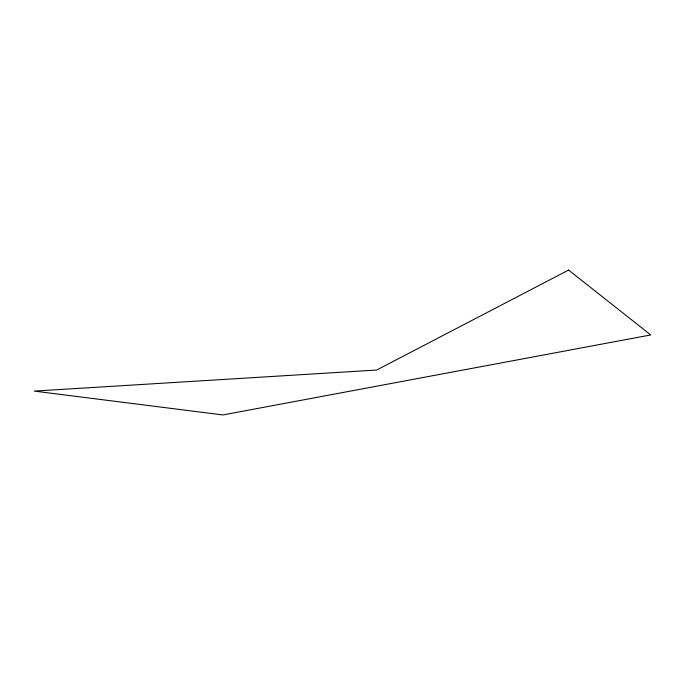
<?xml version="1.0" encoding="UTF-8"?>
<svg xmlns="http://www.w3.org/2000/svg" width="685" height="685" viewBox="0 0 685 685"><rect width="100%" height="100%" fill="white"/><g stroke="black" fill="none" stroke-linecap="round" stroke-linejoin="round"><path stroke-width="1.03" d="M568.593 270.061L376.656 370.037L34.25 391.092L222.89 414.939L650.75 334.956L568.593 270.061"/></g></svg>
